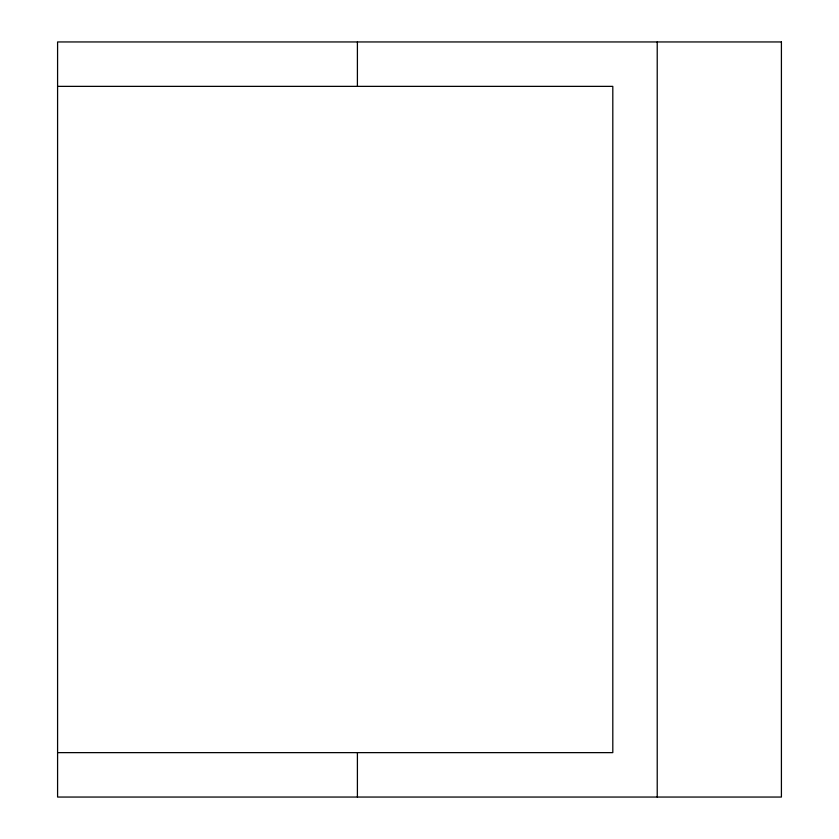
<?xml version="1.0" encoding="UTF-8"?>
<svg xmlns="http://www.w3.org/2000/svg" width="839" height="839" viewBox="0 0 839 839"><rect width="100%" height="100%" fill="white"/><g stroke="black" fill="none" stroke-linecap="round" stroke-linejoin="round"><path stroke-width="1.26" d="M57.587 86.365L612.806 86.365L612.806 752.635L57.587 752.635M657.22 41.95L657.22 797.05M357.404 41.95L357.404 86.365M357.404 752.635L357.404 797.05M781.413 41.95L57.587 41.95L57.587 797.05L781.413 797.05L781.413 41.95"/></g></svg>
